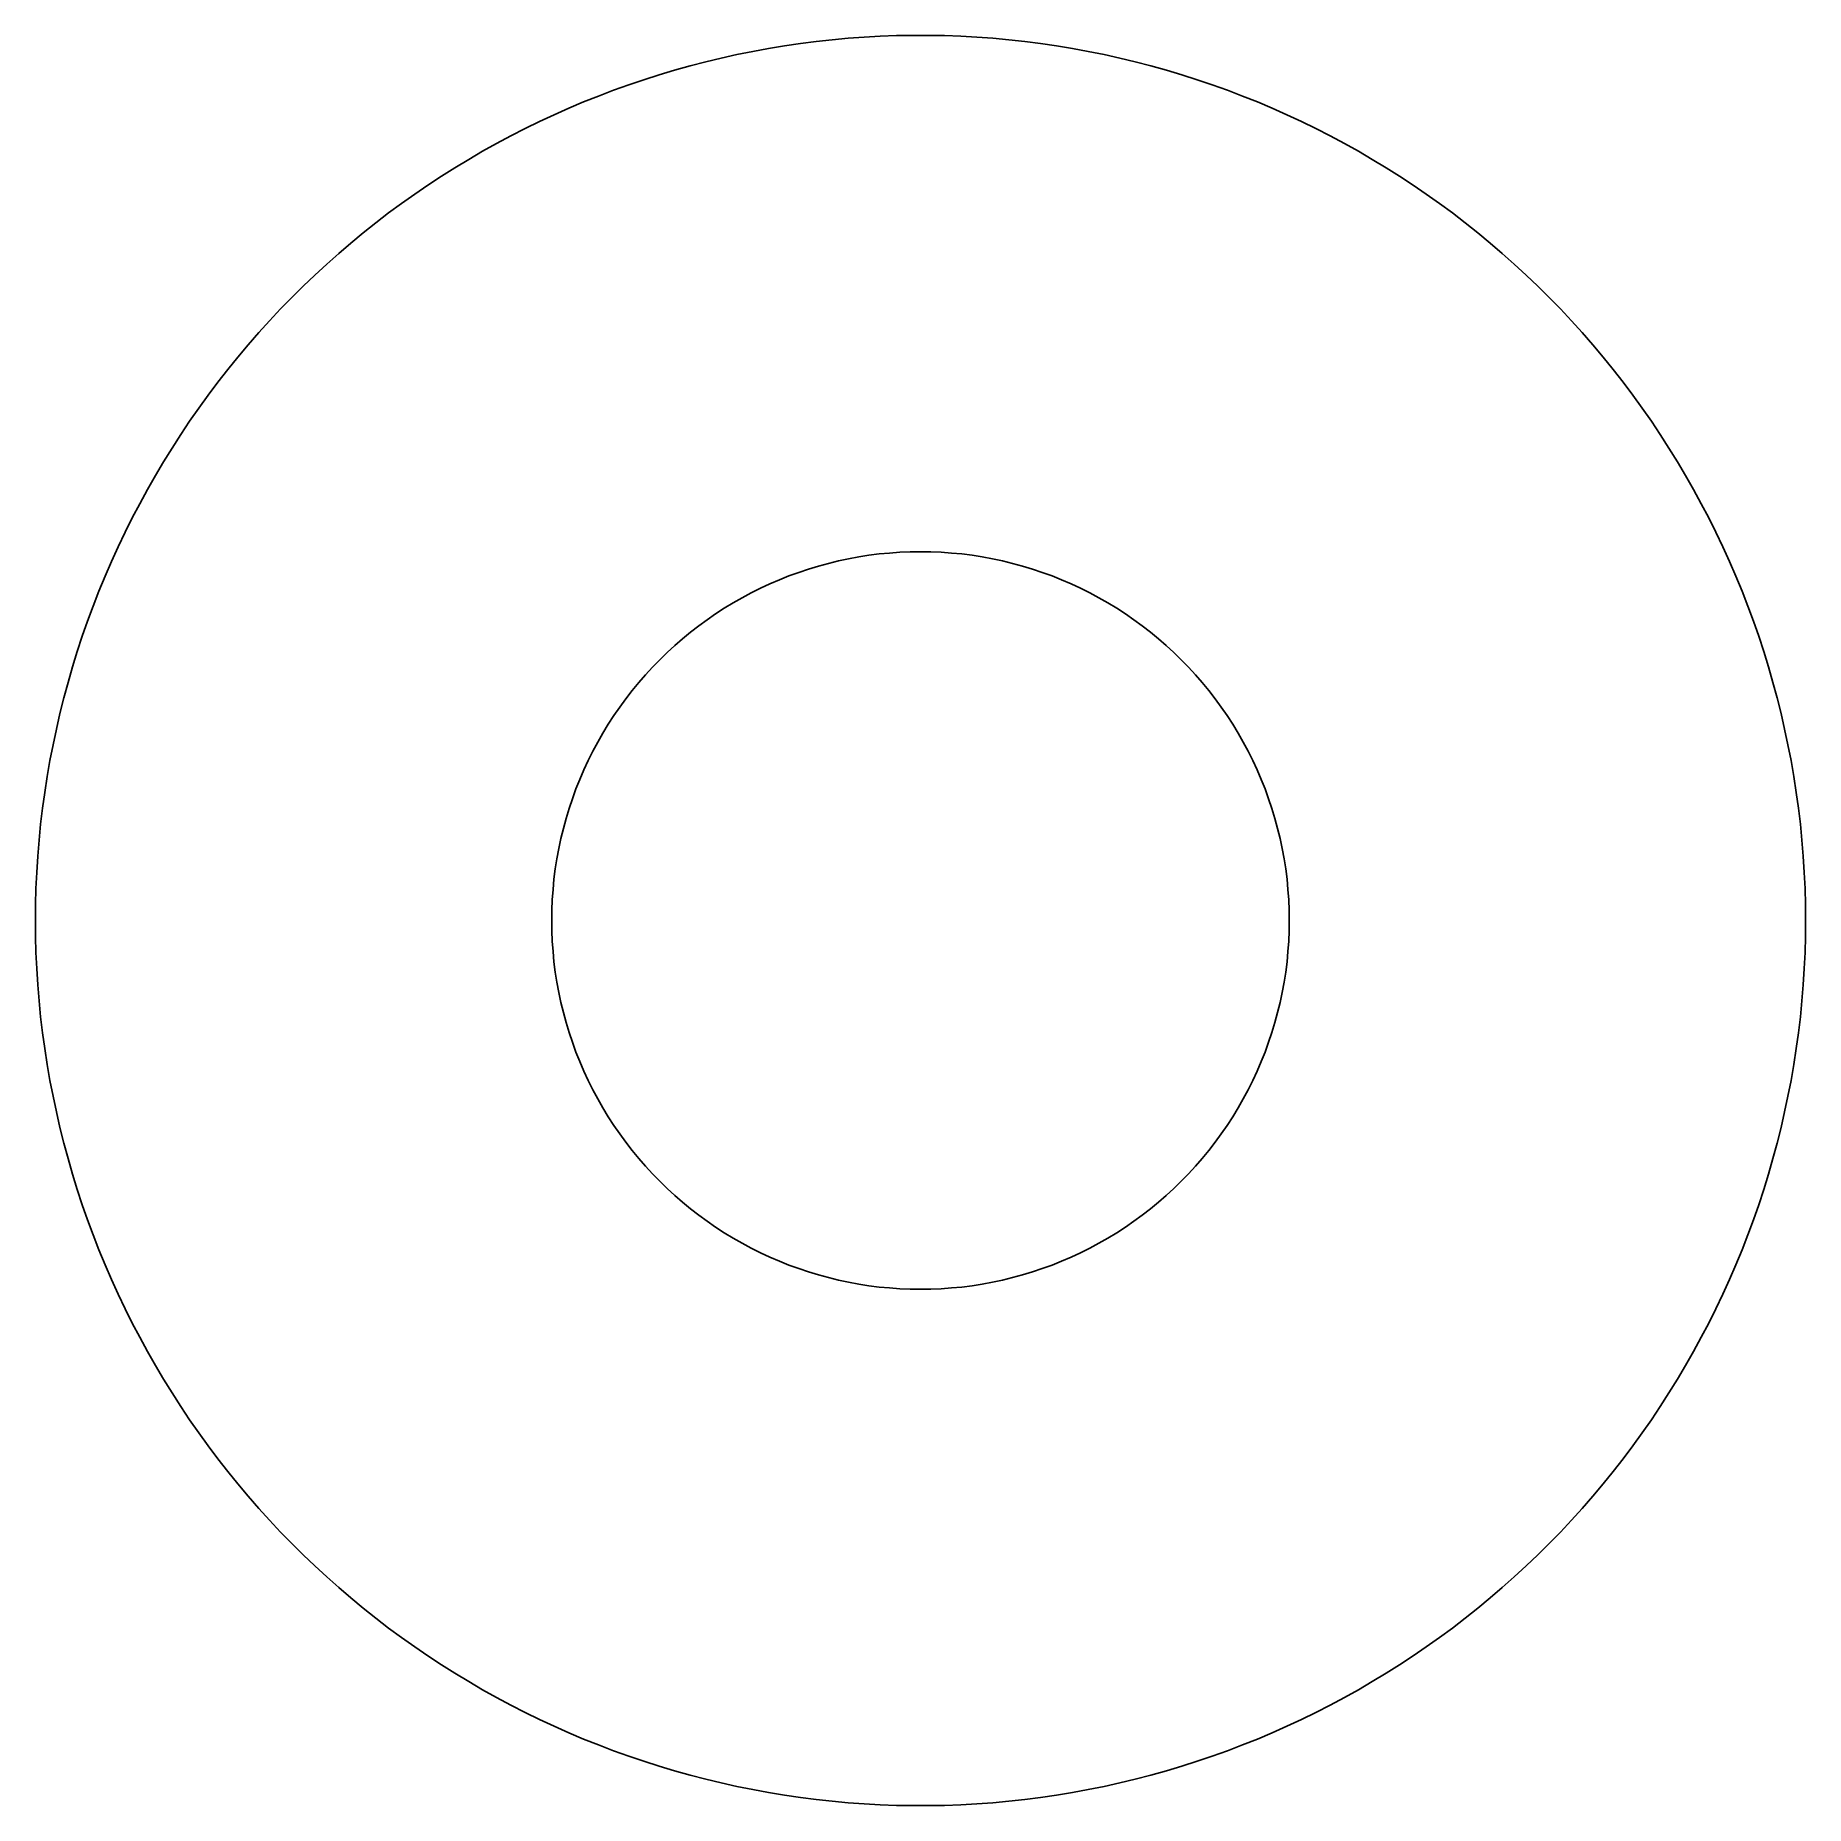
# Model space of a CAD drawing. Header units: centimetres. Extents: x 1 to 3.4, y 1 to 3.4.
import ezdxf

# ---------------------------------------------------------------- set-up
doc = ezdxf.new("R2010")
doc.units = ezdxf.units.CM
doc.layers.add('CUT', color=7, linetype='Continuous')

msp = doc.modelspace()

# ---------------------------------------------------------------- linework, layer by layer
at = {"layer": 'CUT'}
for p, q in [((1.994, 3.3822), (2.0155, 3.3857)), ((2.0371, 3.3889), (2.0155, 3.3857)), ((2.0587, 3.3917), (2.0371, 3.3889)), ((2.0587, 3.3917), (2.0803, 3.394)), ((2.0803, 3.394), (2.102, 3.396)), ((2.1238, 3.3976), (2.102, 3.396)), ((2.1455, 3.3988), (2.1238, 3.3976)), ((2.1673, 3.3996), (2.1455, 3.3988)), ((2.1673, 3.3996), (2.1891, 3.4)), ((2.1891, 3.4), (2.2109, 3.4)), ((2.2327, 3.3996), (2.2109, 3.4)), ((2.2545, 3.3988), (2.2327, 3.3996)), ((2.2545, 3.3988), (2.2762, 3.3976)), ((2.2762, 3.3976), (2.298, 3.396)), ((2.3197, 3.394), (2.298, 3.396)), ((2.3413, 3.3917), (2.3197, 3.394)), ((2.3413, 3.3917), (2.3629, 3.3889)), ((2.3629, 3.3889), (2.3845, 3.3857)), ((2.406, 3.3822), (2.3845, 3.3857)), ((1.8877, 3.3586), (1.9088, 3.3641)), ((1.9088, 3.3641), (1.9299, 3.3692)), ((1.9512, 3.3739), (1.9299, 3.3692)), ((1.9512, 3.3739), (1.9726, 3.3783)), ((1.994, 3.3822), (1.9726, 3.3783)), ((2.4274, 3.3783), (2.406, 3.3822)), ((2.4274, 3.3783), (2.4488, 3.3739)), ((2.4488, 3.3739), (2.4701, 3.3692)), ((2.4912, 3.3641), (2.4701, 3.3692)), ((2.5123, 3.3586), (2.4912, 3.3641)), ((1.8044, 3.3329), (1.825, 3.3399)), ((1.8458, 3.3465), (1.825, 3.3399)), ((1.8458, 3.3465), (1.8667, 3.3528)), ((1.8877, 3.3586), (1.8667, 3.3528)), ((2.5333, 3.3528), (2.5123, 3.3586)), ((2.5542, 3.3465), (2.5333, 3.3528)), ((2.5542, 3.3465), (2.575, 3.3399)), ((2.5956, 3.3329), (2.575, 3.3399)), ((1.7635, 3.3178), (1.7433, 3.3097)), ((1.7839, 3.3255), (1.7635, 3.3178)), ((1.7839, 3.3255), (1.8044, 3.3329)), ((2.6161, 3.3255), (2.5956, 3.3329)), ((2.6365, 3.3178), (2.6161, 3.3255)), ((2.6567, 3.3097), (2.6365, 3.3178)), ((1.6836, 3.2832), (1.7033, 3.2924)), ((1.7232, 3.3012), (1.7033, 3.2924)), ((1.7433, 3.3097), (1.7232, 3.3012)), ((2.6768, 3.3012), (2.6567, 3.3097)), ((2.6967, 3.2924), (2.6768, 3.3012)), ((2.6967, 3.2924), (2.7164, 3.2832)), ((1.6446, 3.2637), (1.664, 3.2736)), ((1.6836, 3.2832), (1.664, 3.2736)), ((2.7164, 3.2832), (2.736, 3.2736)), ((2.7554, 3.2637), (2.736, 3.2736)), ((1.6063, 3.2428), (1.5875, 3.2319)), ((1.6063, 3.2428), (1.6253, 3.2535)), ((1.6446, 3.2637), (1.6253, 3.2535)), ((2.7554, 3.2637), (2.7747, 3.2535)), ((2.7937, 3.2428), (2.7747, 3.2535)), ((2.8125, 3.2319), (2.7937, 3.2428)), ((1.5504, 3.209), (1.5688, 3.2206)), ((1.5688, 3.2206), (1.5875, 3.2319)), ((2.8312, 3.2206), (2.8125, 3.2319)), ((2.8312, 3.2206), (2.8496, 3.209)), ((1.5322, 3.197), (1.5142, 3.1847)), ((1.5504, 3.209), (1.5322, 3.197)), ((2.8496, 3.209), (2.8678, 3.197)), ((2.8678, 3.197), (2.8858, 3.1847)), ((1.4964, 3.1721), (1.4789, 3.1592)), ((1.5142, 3.1847), (1.4964, 3.1721)), ((2.9036, 3.1721), (2.8858, 3.1847)), ((2.9036, 3.1721), (2.9211, 3.1592)), ((1.4616, 3.1459), (1.4445, 3.1323)), ((1.4616, 3.1459), (1.4789, 3.1592)), ((2.9384, 3.1459), (2.9211, 3.1592)), ((2.9555, 3.1323), (2.9384, 3.1459)), ((1.4277, 3.1185), (1.4445, 3.1323)), ((2.9555, 3.1323), (2.9723, 3.1185)), ((1.4112, 3.1043), (1.3949, 3.0898)), ((1.4112, 3.1043), (1.4277, 3.1185)), ((2.9723, 3.1185), (2.9888, 3.1043)), ((3.0051, 3.0898), (2.9888, 3.1043)), ((1.3631, 3.06), (1.3789, 3.0751)), ((1.3949, 3.0898), (1.3789, 3.0751)), ((3.0211, 3.0751), (3.0051, 3.0898)), ((3.0211, 3.0751), (3.0369, 3.06)), ((1.3476, 3.0447), (1.3631, 3.06)), ((3.0369, 3.06), (3.0524, 3.0447)), ((1.3175, 3.0132), (1.3324, 3.0291)), ((1.3476, 3.0447), (1.3324, 3.0291)), ((3.0676, 3.0291), (3.0524, 3.0447)), ((3.0825, 3.0132), (3.0676, 3.0291)), ((1.3029, 2.997), (1.3175, 3.0132)), ((3.0825, 3.0132), (3.0971, 2.997)), ((1.2746, 2.9639), (1.2886, 2.9806)), ((1.3029, 2.997), (1.2886, 2.9806)), ((3.0971, 2.997), (3.1114, 2.9806)), ((3.1254, 2.9639), (3.1114, 2.9806)), ((1.2608, 2.947), (1.2746, 2.9639)), ((3.1254, 2.9639), (3.1392, 2.947)), ((1.2474, 2.9298), (1.2343, 2.9124)), ((1.2474, 2.9298), (1.2608, 2.947)), ((3.1526, 2.9298), (3.1392, 2.947)), ((3.1526, 2.9298), (3.1657, 2.9124)), ((1.2216, 2.8947), (1.2343, 2.9124)), ((3.1784, 2.8947), (3.1657, 2.9124)), ((1.2216, 2.8947), (1.2091, 2.8768)), ((3.1909, 2.8768), (3.1784, 2.8947)), ((1.1852, 2.8404), (1.197, 2.8587)), ((1.197, 2.8587), (1.2091, 2.8768)), ((3.1909, 2.8768), (3.203, 2.8587)), ((3.2148, 2.8404), (3.203, 2.8587)), ((1.1852, 2.8404), (1.1737, 2.8219)), ((3.2148, 2.8404), (3.2263, 2.8219)), ((1.1626, 2.8031), (1.1737, 2.8219)), ((3.2263, 2.8219), (3.2374, 2.8031)), ((1.1518, 2.7842), (1.1414, 2.7651)), ((1.1518, 2.7842), (1.1626, 2.8031)), ((3.2374, 2.8031), (3.2482, 2.7842)), ((3.2586, 2.7651), (3.2482, 2.7842)), ((1.1313, 2.7458), (1.1414, 2.7651)), ((3.2687, 2.7458), (3.2586, 2.7651)), ((1.1216, 2.7263), (1.1313, 2.7458)), ((3.2687, 2.7458), (3.2784, 2.7263)), ((1.1216, 2.7263), (1.1122, 2.7066)), ((3.2784, 2.7263), (3.2878, 2.7066)), ((1.1032, 2.6868), (1.1122, 2.7066)), ((2.0887, 2.6875), (2.1025, 2.6904)), ((2.1025, 2.6904), (2.1162, 2.6929)), ((2.1301, 2.6951), (2.1162, 2.6929)), ((2.144, 2.6969), (2.1301, 2.6951)), ((2.158, 2.6982), (2.144, 2.6969)), ((2.172, 2.6992), (2.158, 2.6982)), ((2.186, 2.6998), (2.172, 2.6992)), ((2.186, 2.6998), (2.2, 2.7)), ((2.2, 2.7), (2.214, 2.6998)), ((2.214, 2.6998), (2.228, 2.6992)), ((2.242, 2.6982), (2.228, 2.6992)), ((2.256, 2.6969), (2.242, 2.6982)), ((2.2699, 2.6951), (2.256, 2.6969)), ((2.2699, 2.6951), (2.2838, 2.6929)), ((2.2838, 2.6929), (2.2975, 2.6904)), ((2.3113, 2.6875), (2.2975, 2.6904)), ((3.2968, 2.6868), (3.2878, 2.7066)), ((1.0945, 2.6668), (1.0862, 2.6466)), ((1.1032, 2.6868), (1.0945, 2.6668)), ((2.0087, 2.6619), (2.0217, 2.6671)), ((2.0217, 2.6671), (2.0349, 2.6719)), ((2.0349, 2.6719), (2.0482, 2.6764)), ((2.0616, 2.6805), (2.0482, 2.6764)), ((2.0751, 2.6842), (2.0616, 2.6805)), ((2.0887, 2.6875), (2.0751, 2.6842)), ((2.3113, 2.6875), (2.3249, 2.6842)), ((2.3384, 2.6805), (2.3249, 2.6842)), ((2.3518, 2.6764), (2.3384, 2.6805)), ((2.3651, 2.6719), (2.3518, 2.6764)), ((2.3783, 2.6671), (2.3651, 2.6719)), ((2.3913, 2.6619), (2.3783, 2.6671)), ((3.2968, 2.6868), (3.3055, 2.6668)), ((3.3138, 2.6466), (3.3055, 2.6668)), ((1.0862, 2.6466), (1.0783, 2.6263)), ((1.9705, 2.6442), (1.9581, 2.6376)), ((1.9831, 2.6505), (1.9705, 2.6442)), ((1.9831, 2.6505), (1.9958, 2.6564)), ((1.9958, 2.6564), (2.0087, 2.6619)), ((2.4042, 2.6564), (2.3913, 2.6619)), ((2.4042, 2.6564), (2.4169, 2.6505)), ((2.4295, 2.6442), (2.4169, 2.6505)), ((2.4419, 2.6376), (2.4295, 2.6442)), ((3.3138, 2.6466), (3.3217, 2.6263)), ((1.0707, 2.6059), (1.0783, 2.6263)), ((1.9222, 2.6157), (1.934, 2.6234)), ((1.934, 2.6234), (1.946, 2.6307)), ((1.9581, 2.6376), (1.946, 2.6307)), ((2.4419, 2.6376), (2.454, 2.6307)), ((2.454, 2.6307), (2.466, 2.6234)), ((2.466, 2.6234), (2.4778, 2.6157)), ((3.3217, 2.6263), (3.3293, 2.6059)), ((1.0707, 2.6059), (1.0635, 2.5853)), ((1.8993, 2.5995), (1.8883, 2.5909)), ((1.8993, 2.5995), (1.9107, 2.6078)), ((1.9222, 2.6157), (1.9107, 2.6078)), ((2.4893, 2.6078), (2.4778, 2.6157)), ((2.4893, 2.6078), (2.5007, 2.5995)), ((2.5007, 2.5995), (2.5117, 2.5909)), ((3.3293, 2.6059), (3.3365, 2.5853)), ((1.0567, 2.5646), (1.0635, 2.5853)), ((1.8565, 2.5633), (1.8668, 2.5728)), ((1.8668, 2.5728), (1.8774, 2.582)), ((1.8883, 2.5909), (1.8774, 2.582)), ((2.5226, 2.582), (2.5117, 2.5909)), ((2.5332, 2.5728), (2.5226, 2.582)), ((2.5332, 2.5728), (2.5435, 2.5633)), ((3.3365, 2.5853), (3.3433, 2.5646)), ((1.0567, 2.5646), (1.0503, 2.5438)), ((1.8464, 2.5536), (1.8367, 2.5435)), ((1.8464, 2.5536), (1.8565, 2.5633)), ((2.5536, 2.5536), (2.5435, 2.5633)), ((2.5633, 2.5435), (2.5536, 2.5536)), ((3.3497, 2.5438), (3.3433, 2.5646)), ((1.0386, 2.5018), (1.0442, 2.5228)), ((1.0503, 2.5438), (1.0442, 2.5228)), ((1.8091, 2.5117), (1.818, 2.5226)), ((1.8272, 2.5332), (1.818, 2.5226)), ((1.8367, 2.5435), (1.8272, 2.5332)), ((2.5728, 2.5332), (2.5633, 2.5435)), ((2.582, 2.5226), (2.5728, 2.5332)), ((2.582, 2.5226), (2.5909, 2.5117)), ((3.3497, 2.5438), (3.3558, 2.5228)), ((3.3614, 2.5018), (3.3558, 2.5228)), ((1.0333, 2.4807), (1.0386, 2.5018)), ((1.7922, 2.4893), (1.8005, 2.5007)), ((1.8005, 2.5007), (1.8091, 2.5117)), ((2.5909, 2.5117), (2.5995, 2.5007)), ((2.5995, 2.5007), (2.6078, 2.4893)), ((3.3667, 2.4807), (3.3614, 2.5018)), ((1.0284, 2.4594), (1.0333, 2.4807)), ((1.7766, 2.466), (1.7843, 2.4778)), ((1.7922, 2.4893), (1.7843, 2.4778)), ((2.6078, 2.4893), (2.6157, 2.4778)), ((2.6234, 2.466), (2.6157, 2.4778)), ((3.3667, 2.4807), (3.3716, 2.4594)), ((1.0284, 2.4594), (1.0239, 2.4381)), ((1.7624, 2.4419), (1.7693, 2.454)), ((1.7766, 2.466), (1.7693, 2.454)), ((2.6234, 2.466), (2.6307, 2.454)), ((2.6376, 2.4419), (2.6307, 2.454)), ((3.3761, 2.4381), (3.3716, 2.4594)), ((1.0197, 2.4167), (1.0239, 2.4381)), ((1.7558, 2.4295), (1.7495, 2.4169)), ((1.7558, 2.4295), (1.7624, 2.4419)), ((2.6376, 2.4419), (2.6442, 2.4295)), ((2.6442, 2.4295), (2.6505, 2.4169)), ((3.3803, 2.4167), (3.3761, 2.4381)), ((1.016, 2.3953), (1.0197, 2.4167)), ((1.7436, 2.4042), (1.7381, 2.3913)), ((1.7436, 2.4042), (1.7495, 2.4169)), ((2.6505, 2.4169), (2.6564, 2.4042)), ((2.6619, 2.3913), (2.6564, 2.4042)), ((3.3803, 2.4167), (3.384, 2.3953)), ((1.016, 2.3953), (1.0126, 2.3737)), ((1.7329, 2.3783), (1.7281, 2.3651)), ((1.7329, 2.3783), (1.7381, 2.3913)), ((2.6619, 2.3913), (2.6671, 2.3783)), ((2.6719, 2.3651), (2.6671, 2.3783)), ((3.384, 2.3953), (3.3874, 2.3737)), ((1.0097, 2.3521), (1.0071, 2.3305)), ((1.0126, 2.3737), (1.0097, 2.3521)), ((1.7236, 2.3518), (1.7281, 2.3651)), ((2.6764, 2.3518), (2.6719, 2.3651)), ((3.3903, 2.3521), (3.3874, 2.3737)), ((3.3903, 2.3521), (3.3929, 2.3305)), ((1.0049, 2.3088), (1.0071, 2.3305)), ((1.7158, 2.3249), (1.7195, 2.3384)), ((1.7195, 2.3384), (1.7236, 2.3518)), ((2.6805, 2.3384), (2.6764, 2.3518)), ((2.6842, 2.3249), (2.6805, 2.3384)), ((3.3929, 2.3305), (3.3951, 2.3088)), ((1.0049, 2.3088), (1.0032, 2.2871)), ((1.7125, 2.3113), (1.7096, 2.2975)), ((1.7158, 2.3249), (1.7125, 2.3113)), ((2.6875, 2.3113), (2.6842, 2.3249)), ((2.6875, 2.3113), (2.6904, 2.2975)), ((3.3951, 2.3088), (3.3968, 2.2871)), ((1.0032, 2.2871), (1.0018, 2.2653)), ((1.7049, 2.2699), (1.7071, 2.2838)), ((1.7096, 2.2975), (1.7071, 2.2838)), ((2.6929, 2.2838), (2.6904, 2.2975)), ((2.6929, 2.2838), (2.6951, 2.2699)), ((3.3968, 2.2871), (3.3982, 2.2653)), ((1.0008, 2.2436), (1.0018, 2.2653)), ((1.7049, 2.2699), (1.7031, 2.256)), ((2.6969, 2.256), (2.6951, 2.2699)), ((3.3982, 2.2653), (3.3992, 2.2436)), ((1.0002, 2.2218), (1.0008, 2.2436)), ((1.7018, 2.242), (1.7008, 2.228)), ((1.7018, 2.242), (1.7031, 2.256)), ((2.6969, 2.256), (2.6982, 2.242)), ((2.6992, 2.228), (2.6982, 2.242)), ((3.3992, 2.2436), (3.3998, 2.2218)), ((1.0002, 2.2218), (1, 2.2)), ((1.7, 2.2), (1.7002, 2.214)), ((1.7002, 2.214), (1.7008, 2.228)), ((2.6992, 2.228), (2.6998, 2.214)), ((2.7, 2.2), (2.6998, 2.214)), ((3.3998, 2.2218), (3.4, 2.2)), ((1.0002, 2.1782), (1, 2.2)), ((1.7, 2.2), (1.7002, 2.186)), ((1.7002, 2.186), (1.7008, 2.172)), ((2.6992, 2.172), (2.6998, 2.186)), ((2.7, 2.2), (2.6998, 2.186)), ((3.3998, 2.1782), (3.4, 2.2)), ((1.0008, 2.1564), (1.0002, 2.1782)), ((1.7018, 2.158), (1.7008, 2.172)), ((2.6992, 2.172), (2.6982, 2.158)), ((3.3992, 2.1564), (3.3998, 2.1782)), ((1.0008, 2.1564), (1.0018, 2.1347)), ((1.7031, 2.144), (1.7018, 2.158)), ((1.7031, 2.144), (1.7049, 2.1301)), ((2.6951, 2.1301), (2.6969, 2.144)), ((2.6969, 2.144), (2.6982, 2.158)), ((3.3982, 2.1347), (3.3992, 2.1564)), ((1.0018, 2.1347), (1.0032, 2.1129)), ((1.0049, 2.0912), (1.0032, 2.1129)), ((1.7049, 2.1301), (1.7071, 2.1162)), ((1.7071, 2.1162), (1.7096, 2.1025)), ((2.6929, 2.1162), (2.6904, 2.1025)), ((2.6929, 2.1162), (2.6951, 2.1301)), ((3.3951, 2.0912), (3.3968, 2.1129)), ((3.3982, 2.1347), (3.3968, 2.1129)), ((1.0071, 2.0695), (1.0049, 2.0912)), ((1.7096, 2.1025), (1.7125, 2.0887)), ((1.7158, 2.0751), (1.7125, 2.0887)), ((2.6875, 2.0887), (2.6842, 2.0751)), ((2.6904, 2.1025), (2.6875, 2.0887)), ((3.3951, 2.0912), (3.3929, 2.0695)), ((1.0071, 2.0695), (1.0097, 2.0479)), ((1.7158, 2.0751), (1.7195, 2.0616)), ((2.6842, 2.0751), (2.6805, 2.0616)), ((3.3903, 2.0479), (3.3929, 2.0695)), ((1.0097, 2.0479), (1.0126, 2.0263)), ((1.7195, 2.0616), (1.7236, 2.0482)), ((1.7236, 2.0482), (1.7281, 2.0349)), ((2.6719, 2.0349), (2.6764, 2.0482)), ((2.6764, 2.0482), (2.6805, 2.0616)), ((3.3874, 2.0263), (3.3903, 2.0479)), ((1.016, 2.0047), (1.0126, 2.0263)), ((1.7329, 2.0217), (1.7281, 2.0349)), ((1.7381, 2.0087), (1.7329, 2.0217)), ((2.6619, 2.0087), (2.6671, 2.0217)), ((2.6719, 2.0349), (2.6671, 2.0217)), ((3.384, 2.0047), (3.3874, 2.0263)), ((1.016, 2.0047), (1.0197, 1.9833)), ((1.7436, 1.9958), (1.7381, 2.0087)), ((1.7436, 1.9958), (1.7495, 1.9831)), ((2.6505, 1.9831), (2.6564, 1.9958)), ((2.6564, 1.9958), (2.6619, 2.0087)), ((3.384, 2.0047), (3.3803, 1.9833)), ((1.0239, 1.9619), (1.0197, 1.9833)), ((1.7495, 1.9831), (1.7558, 1.9705)), ((1.7624, 1.9581), (1.7558, 1.9705)), ((2.6442, 1.9705), (2.6376, 1.9581)), ((2.6505, 1.9831), (2.6442, 1.9705)), ((3.3761, 1.9619), (3.3803, 1.9833)), ((1.0239, 1.9619), (1.0284, 1.9406)), ((1.7624, 1.9581), (1.7693, 1.946)), ((1.7766, 1.934), (1.7693, 1.946)), ((2.6307, 1.946), (2.6234, 1.934)), ((2.6307, 1.946), (2.6376, 1.9581)), ((3.3716, 1.9406), (3.3761, 1.9619)), ((1.0333, 1.9193), (1.0284, 1.9406)), ((1.7766, 1.934), (1.7843, 1.9222)), ((1.7843, 1.9222), (1.7922, 1.9107)), ((2.6078, 1.9107), (2.6157, 1.9222)), ((2.6157, 1.9222), (2.6234, 1.934)), ((3.3716, 1.9406), (3.3667, 1.9193)), ((1.0386, 1.8982), (1.0333, 1.9193)), ((1.0386, 1.8982), (1.0442, 1.8772)), ((1.8005, 1.8993), (1.7922, 1.9107)), ((1.8005, 1.8993), (1.8091, 1.8883)), ((2.5909, 1.8883), (2.5995, 1.8993)), ((2.5995, 1.8993), (2.6078, 1.9107)), ((3.3558, 1.8772), (3.3614, 1.8982)), ((3.3667, 1.9193), (3.3614, 1.8982)), ((1.0503, 1.8562), (1.0442, 1.8772)), ((1.818, 1.8774), (1.8091, 1.8883)), ((1.818, 1.8774), (1.8272, 1.8668)), ((2.5728, 1.8668), (2.582, 1.8774)), ((2.5909, 1.8883), (2.582, 1.8774)), ((3.3497, 1.8562), (3.3558, 1.8772)), ((1.0503, 1.8562), (1.0567, 1.8354)), ((1.8272, 1.8668), (1.8367, 1.8565)), ((1.8464, 1.8464), (1.8367, 1.8565)), ((2.5536, 1.8464), (2.5633, 1.8565)), ((2.5728, 1.8668), (2.5633, 1.8565)), ((3.3497, 1.8562), (3.3433, 1.8354)), ((1.0635, 1.8147), (1.0567, 1.8354)), ((1.8565, 1.8367), (1.8464, 1.8464)), ((1.8565, 1.8367), (1.8668, 1.8272)), ((1.8774, 1.818), (1.8668, 1.8272)), ((2.5332, 1.8272), (2.5226, 1.818)), ((2.5332, 1.8272), (2.5435, 1.8367)), ((2.5536, 1.8464), (2.5435, 1.8367)), ((3.3365, 1.8147), (3.3433, 1.8354)), ((1.0707, 1.7941), (1.0635, 1.8147)), ((1.8774, 1.818), (1.8883, 1.8091)), ((1.8883, 1.8091), (1.8993, 1.8005)), ((1.9107, 1.7922), (1.8993, 1.8005)), ((2.5007, 1.8005), (2.4893, 1.7922)), ((2.5117, 1.8091), (2.5007, 1.8005)), ((2.5117, 1.8091), (2.5226, 1.818)), ((3.3365, 1.8147), (3.3293, 1.7941)), ((1.0707, 1.7941), (1.0783, 1.7737)), ((1.9222, 1.7843), (1.9107, 1.7922)), ((1.9222, 1.7843), (1.934, 1.7766)), ((1.946, 1.7693), (1.934, 1.7766)), ((2.454, 1.7693), (2.466, 1.7766)), ((2.466, 1.7766), (2.4778, 1.7843)), ((2.4893, 1.7922), (2.4778, 1.7843)), ((3.3217, 1.7737), (3.3293, 1.7941)), ((1.0862, 1.7534), (1.0783, 1.7737)), ((1.0945, 1.7332), (1.0862, 1.7534)), ((1.946, 1.7693), (1.9581, 1.7624)), ((1.9705, 1.7558), (1.9581, 1.7624)), ((1.9831, 1.7495), (1.9705, 1.7558)), ((2.4295, 1.7558), (2.4169, 1.7495)), ((2.4295, 1.7558), (2.4419, 1.7624)), ((2.454, 1.7693), (2.4419, 1.7624)), ((3.3055, 1.7332), (3.3138, 1.7534)), ((3.3138, 1.7534), (3.3217, 1.7737)), ((1.1032, 1.7132), (1.0945, 1.7332)), ((1.9831, 1.7495), (1.9958, 1.7436)), ((2.0087, 1.7381), (1.9958, 1.7436)), ((2.0217, 1.7329), (2.0087, 1.7381)), ((2.0349, 1.7281), (2.0217, 1.7329)), ((2.0349, 1.7281), (2.0482, 1.7236)), ((2.3651, 1.7281), (2.3518, 1.7236)), ((2.3651, 1.7281), (2.3783, 1.7329)), ((2.3913, 1.7381), (2.3783, 1.7329)), ((2.3913, 1.7381), (2.4042, 1.7436)), ((2.4169, 1.7495), (2.4042, 1.7436)), ((3.3055, 1.7332), (3.2968, 1.7132)), ((1.1032, 1.7132), (1.1122, 1.6934)), ((2.0616, 1.7195), (2.0482, 1.7236)), ((2.0616, 1.7195), (2.0751, 1.7158)), ((2.0751, 1.7158), (2.0887, 1.7125)), ((2.1025, 1.7096), (2.0887, 1.7125)), ((2.1162, 1.7071), (2.1025, 1.7096)), ((2.1301, 1.7049), (2.1162, 1.7071)), ((2.144, 1.7031), (2.1301, 1.7049)), ((2.2699, 1.7049), (2.256, 1.7031)), ((2.2838, 1.7071), (2.2699, 1.7049)), ((2.2975, 1.7096), (2.2838, 1.7071)), ((2.2975, 1.7096), (2.3113, 1.7125)), ((2.3113, 1.7125), (2.3249, 1.7158)), ((2.3249, 1.7158), (2.3384, 1.7195)), ((2.3384, 1.7195), (2.3518, 1.7236)), ((3.2968, 1.7132), (3.2878, 1.6934)), ((1.1216, 1.6737), (1.1122, 1.6934)), ((2.144, 1.7031), (2.158, 1.7018)), ((2.158, 1.7018), (2.172, 1.7008)), ((2.186, 1.7002), (2.172, 1.7008)), ((2.186, 1.7002), (2.2, 1.7)), ((2.214, 1.7002), (2.2, 1.7)), ((2.214, 1.7002), (2.228, 1.7008)), ((2.228, 1.7008), (2.242, 1.7018)), ((2.256, 1.7031), (2.242, 1.7018)), ((3.2784, 1.6737), (3.2878, 1.6934)), ((1.1313, 1.6542), (1.1216, 1.6737)), ((3.2784, 1.6737), (3.2687, 1.6542)), ((1.1414, 1.6349), (1.1313, 1.6542)), ((1.1518, 1.6158), (1.1414, 1.6349)), ((3.2482, 1.6158), (3.2586, 1.6349)), ((3.2586, 1.6349), (3.2687, 1.6542)), ((1.1626, 1.5969), (1.1518, 1.6158)), ((3.2374, 1.5969), (3.2482, 1.6158)), ((1.1626, 1.5969), (1.1737, 1.5781)), ((3.2263, 1.5781), (3.2374, 1.5969)), ((1.1737, 1.5781), (1.1852, 1.5596)), ((3.2148, 1.5596), (3.2263, 1.5781)), ((1.1852, 1.5596), (1.197, 1.5413)), ((1.2091, 1.5232), (1.197, 1.5413)), ((3.1909, 1.5232), (3.203, 1.5413)), ((3.203, 1.5413), (3.2148, 1.5596)), ((1.2216, 1.5053), (1.2091, 1.5232)), ((3.1909, 1.5232), (3.1784, 1.5053)), ((1.2343, 1.4876), (1.2216, 1.5053)), ((3.1657, 1.4876), (3.1784, 1.5053)), ((1.2343, 1.4876), (1.2474, 1.4702)), ((1.2474, 1.4702), (1.2608, 1.453)), ((3.1526, 1.4702), (3.1392, 1.453)), ((3.1657, 1.4876), (3.1526, 1.4702)), ((1.2746, 1.4361), (1.2608, 1.453)), ((3.1392, 1.453), (3.1254, 1.4361)), ((1.2886, 1.4194), (1.2746, 1.4361)), ((1.2886, 1.4194), (1.3029, 1.403)), ((3.0971, 1.403), (3.1114, 1.4194)), ((3.1114, 1.4194), (3.1254, 1.4361)), ((1.3175, 1.3868), (1.3029, 1.403)), ((3.0825, 1.3868), (3.0971, 1.403)), ((1.3324, 1.3709), (1.3175, 1.3868)), ((1.3476, 1.3553), (1.3324, 1.3709)), ((3.0676, 1.3709), (3.0524, 1.3553)), ((3.0676, 1.3709), (3.0825, 1.3868)), ((1.3631, 1.34), (1.3476, 1.3553)), ((3.0524, 1.3553), (3.0369, 1.34)), ((1.3789, 1.3249), (1.3631, 1.34)), ((1.3949, 1.3102), (1.3789, 1.3249)), ((3.0051, 1.3102), (3.0211, 1.3249)), ((3.0369, 1.34), (3.0211, 1.3249)), ((1.4112, 1.2957), (1.3949, 1.3102)), ((2.9888, 1.2957), (3.0051, 1.3102)), ((1.4277, 1.2815), (1.4112, 1.2957)), ((1.4277, 1.2815), (1.4445, 1.2677)), ((2.9723, 1.2815), (2.9555, 1.2677)), ((2.9888, 1.2957), (2.9723, 1.2815)), ((1.4616, 1.2541), (1.4445, 1.2677)), ((1.4789, 1.2408), (1.4616, 1.2541)), ((2.9384, 1.2541), (2.9211, 1.2408)), ((2.9555, 1.2677), (2.9384, 1.2541)), ((1.4964, 1.2279), (1.4789, 1.2408)), ((1.4964, 1.2279), (1.5142, 1.2153)), ((2.8858, 1.2153), (2.9036, 1.2279)), ((2.9036, 1.2279), (2.9211, 1.2408)), ((1.5142, 1.2153), (1.5322, 1.203)), ((1.5322, 1.203), (1.5504, 1.191)), ((2.8678, 1.203), (2.8496, 1.191)), ((2.8858, 1.2153), (2.8678, 1.203)), ((1.5688, 1.1794), (1.5504, 1.191)), ((1.5688, 1.1794), (1.5875, 1.1681)), ((2.8125, 1.1681), (2.8312, 1.1794)), ((2.8312, 1.1794), (2.8496, 1.191)), ((1.5875, 1.1681), (1.6063, 1.1572)), ((1.6063, 1.1572), (1.6253, 1.1465)), ((2.7937, 1.1572), (2.7747, 1.1465)), ((2.8125, 1.1681), (2.7937, 1.1572)), ((1.6446, 1.1363), (1.6253, 1.1465)), ((1.6446, 1.1363), (1.664, 1.1264)), ((2.736, 1.1264), (2.7554, 1.1363)), ((2.7747, 1.1465), (2.7554, 1.1363)), ((1.664, 1.1264), (1.6836, 1.1168)), ((1.7033, 1.1076), (1.6836, 1.1168)), ((1.7232, 1.0988), (1.7033, 1.1076)), ((2.6768, 1.0988), (2.6967, 1.1076)), ((2.7164, 1.1168), (2.6967, 1.1076)), ((2.7164, 1.1168), (2.736, 1.1264)), ((1.7433, 1.0903), (1.7232, 1.0988)), ((1.7635, 1.0822), (1.7433, 1.0903)), ((1.7635, 1.0822), (1.7839, 1.0745)), ((2.6365, 1.0822), (2.6161, 1.0745)), ((2.6365, 1.0822), (2.6567, 1.0903)), ((2.6567, 1.0903), (2.6768, 1.0988)), ((1.8044, 1.0671), (1.7839, 1.0745)), ((1.8044, 1.0671), (1.825, 1.0601)), ((1.825, 1.0601), (1.8458, 1.0535)), ((2.5542, 1.0535), (2.575, 1.0601)), ((2.5956, 1.0671), (2.575, 1.0601)), ((2.5956, 1.0671), (2.6161, 1.0745)), ((1.8667, 1.0472), (1.8458, 1.0535)), ((1.8667, 1.0472), (1.8877, 1.0414)), ((1.8877, 1.0414), (1.9088, 1.0359)), ((1.9299, 1.0308), (1.9088, 1.0359)), ((2.4701, 1.0308), (2.4912, 1.0359)), ((2.5123, 1.0414), (2.4912, 1.0359)), ((2.5333, 1.0472), (2.5123, 1.0414)), ((2.5333, 1.0472), (2.5542, 1.0535)), ((1.9512, 1.0261), (1.9299, 1.0308)), ((1.9726, 1.0217), (1.9512, 1.0261)), ((1.9726, 1.0217), (1.994, 1.0178)), ((1.994, 1.0178), (2.0155, 1.0143)), ((2.0155, 1.0143), (2.0371, 1.0111)), ((2.0587, 1.0083), (2.0371, 1.0111)), ((2.0803, 1.006), (2.0587, 1.0083)), ((2.3413, 1.0083), (2.3197, 1.006)), ((2.3629, 1.0111), (2.3413, 1.0083)), ((2.3629, 1.0111), (2.3845, 1.0143)), ((2.406, 1.0178), (2.3845, 1.0143)), ((2.406, 1.0178), (2.4274, 1.0217)), ((2.4488, 1.0261), (2.4274, 1.0217)), ((2.4488, 1.0261), (2.4701, 1.0308)), ((2.102, 1.004), (2.0803, 1.006)), ((2.1238, 1.0024), (2.102, 1.004)), ((2.1238, 1.0024), (2.1455, 1.0012)), ((2.1455, 1.0012), (2.1673, 1.0004)), ((2.1673, 1.0004), (2.1891, 1)), ((2.2109, 1), (2.1891, 1)), ((2.2109, 1), (2.2327, 1.0004)), ((2.2545, 1.0012), (2.2327, 1.0004)), ((2.2762, 1.0024), (2.2545, 1.0012)), ((2.298, 1.004), (2.2762, 1.0024)), ((2.298, 1.004), (2.3197, 1.006))]:
    msp.add_line(p, q, dxfattribs=at)

doc.saveas('drawing.dxf')
